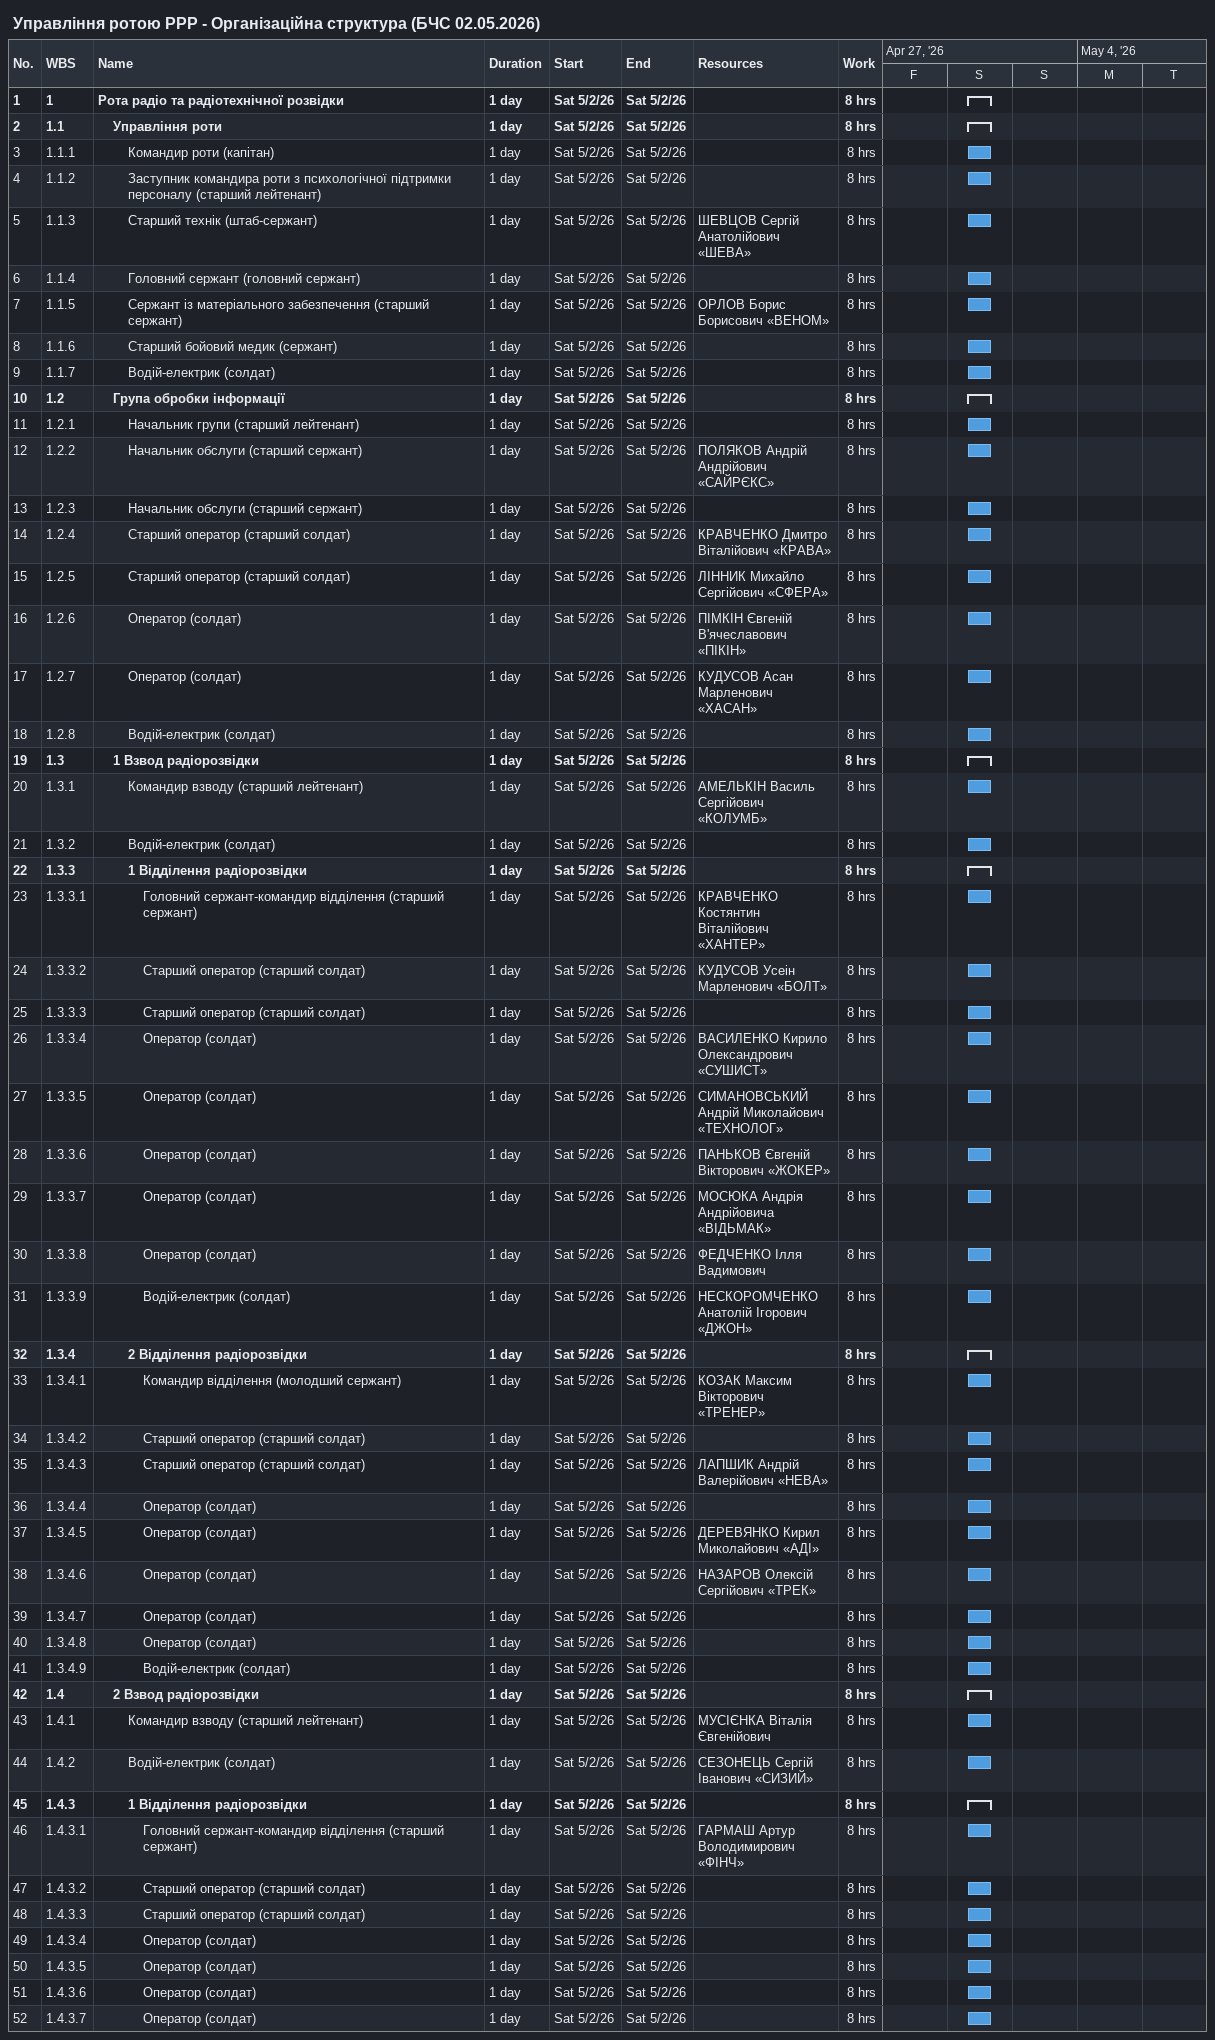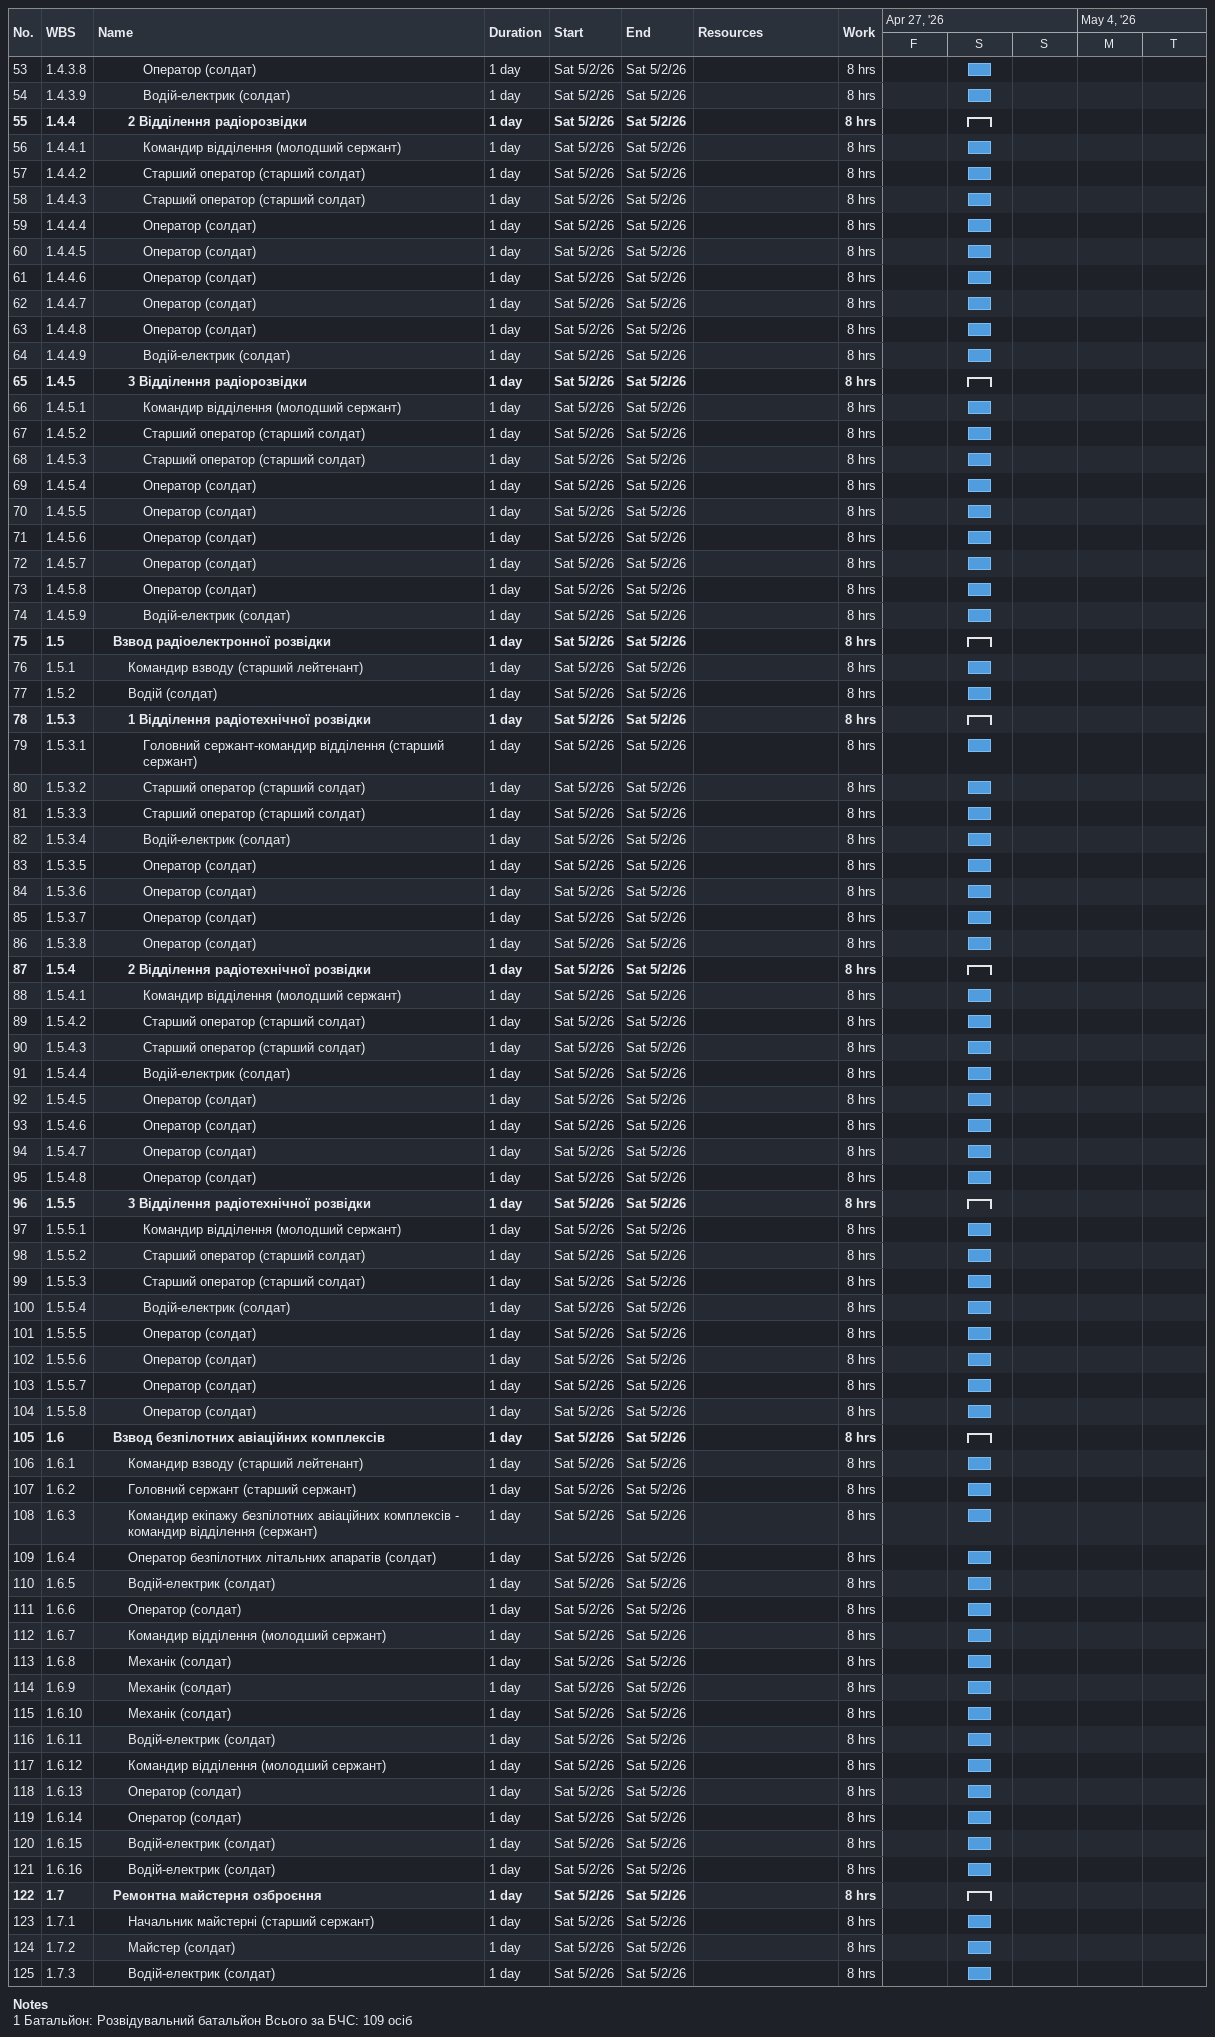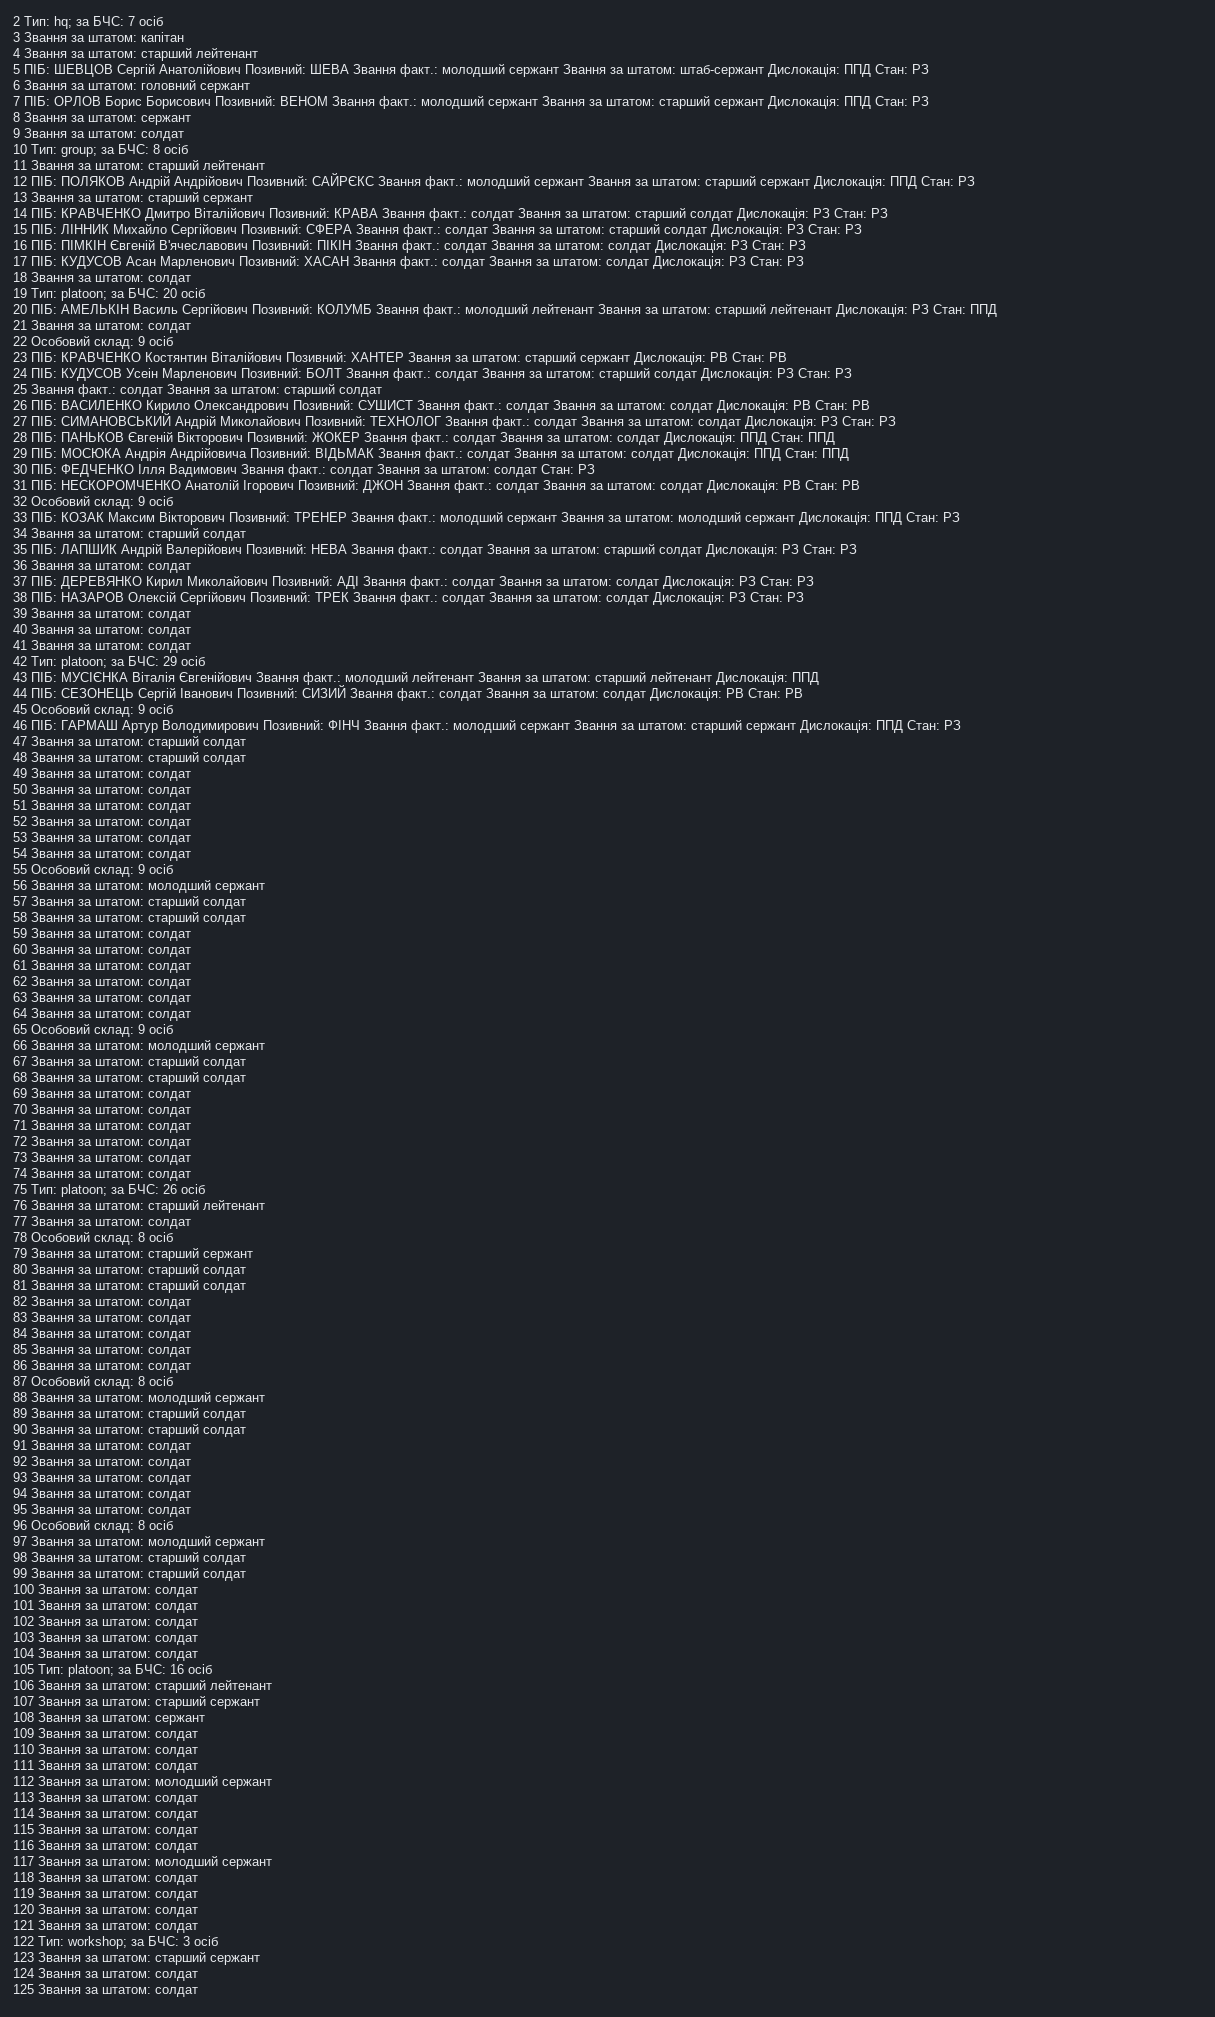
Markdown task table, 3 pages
Управління ротою РРР - Організаційна структура (БЧС 02.05.2026)

| ID | WBS | Task | Duration | Start | Finish | Resources | Work (h) |
|---|---|---|---|---|---|---|---|
| 1 | 1 | **Рота радіо та радіотехнічної розвідки** | 1d | 2026-05-02 | 2026-05-02 |  | 8 |
| 2 | 1.1 | **Управління роти** | 1d | 2026-05-02 | 2026-05-02 |  | 8 |
| 3 | 1.1.1 | Командир роти (капітан) | 1d | 2026-05-02 | 2026-05-02 |  | 8 |
| 4 | 1.1.2 | Заступник командира роти з психологічної підтримки персоналу (старший лейтенант) | 1d | 2026-05-02 | 2026-05-02 |  | 8 |
| 5 | 1.1.3 | Старший технік (штаб-сержант) | 1d | 2026-05-02 | 2026-05-02 | ШЕВЦОВ Сергій Анатолійович «ШЕВА» | 8 |
| 6 | 1.1.4 | Головний сержант (головний сержант) | 1d | 2026-05-02 | 2026-05-02 |  | 8 |
| 7 | 1.1.5 | Сержант із матеріального забезпечення (старший сержант) | 1d | 2026-05-02 | 2026-05-02 | ОРЛОВ Борис Борисович «ВЕНОМ» | 8 |
| 8 | 1.1.6 | Старший бойовий медик (сержант) | 1d | 2026-05-02 | 2026-05-02 |  | 8 |
| 9 | 1.1.7 | Водій-електрик (солдат) | 1d | 2026-05-02 | 2026-05-02 |  | 8 |
| 10 | 1.2 | **Група обробки інформації** | 1d | 2026-05-02 | 2026-05-02 |  | 8 |
| 11 | 1.2.1 | Начальник групи (старший лейтенант) | 1d | 2026-05-02 | 2026-05-02 |  | 8 |
| 12 | 1.2.2 | Начальник обслуги (старший сержант) | 1d | 2026-05-02 | 2026-05-02 | ПОЛЯКОВ Андрій Андрійович «САЙРЄКС» | 8 |
| 13 | 1.2.3 | Начальник обслуги (старший сержант) | 1d | 2026-05-02 | 2026-05-02 |  | 8 |
| 14 | 1.2.4 | Старший оператор (старший солдат) | 1d | 2026-05-02 | 2026-05-02 | КРАВЧЕНКО Дмитро Віталійович «КРАВА» | 8 |
| 15 | 1.2.5 | Старший оператор (старший солдат) | 1d | 2026-05-02 | 2026-05-02 | ЛІННИК Михайло Сергійович «СФЕРА» | 8 |
| 16 | 1.2.6 | Оператор (солдат) | 1d | 2026-05-02 | 2026-05-02 | ПІМКІН Євгеній В'ячеславович «ПІКІН» | 8 |
| 17 | 1.2.7 | Оператор (солдат) | 1d | 2026-05-02 | 2026-05-02 | КУДУСОВ Асан Марленович «ХАСАН» | 8 |
| 18 | 1.2.8 | Водій-електрик (солдат) | 1d | 2026-05-02 | 2026-05-02 |  | 8 |
| 19 | 1.3 | **1 Взвод радіорозвідки** | 1d | 2026-05-02 | 2026-05-02 |  | 8 |
| 20 | 1.3.1 | Командир взводу (старший лейтенант) | 1d | 2026-05-02 | 2026-05-02 | АМЕЛЬКІН Василь Сергійович «КОЛУМБ» | 8 |
| 21 | 1.3.2 | Водій-електрик (солдат) | 1d | 2026-05-02 | 2026-05-02 |  | 8 |
| 22 | 1.3.3 | **1 Відділення радіорозвідки** | 1d | 2026-05-02 | 2026-05-02 |  | 8 |
| 23 | 1.3.3.1 | Головний сержант-командир відділення (старший сержант) | 1d | 2026-05-02 | 2026-05-02 | КРАВЧЕНКО Костянтин Віталійович «ХАНТЕР» | 8 |
| 24 | 1.3.3.2 | Старший оператор (старший солдат) | 1d | 2026-05-02 | 2026-05-02 | КУДУСОВ Усеін Марленович «БОЛТ» | 8 |
| 25 | 1.3.3.3 | Старший оператор (старший солдат) | 1d | 2026-05-02 | 2026-05-02 |  | 8 |
| 26 | 1.3.3.4 | Оператор (солдат) | 1d | 2026-05-02 | 2026-05-02 | ВАСИЛЕНКО Кирило Олександрович «СУШИСТ» | 8 |
| 27 | 1.3.3.5 | Оператор (солдат) | 1d | 2026-05-02 | 2026-05-02 | СИМАНОВСЬКИЙ Андрій Миколайович «ТЕХНОЛОГ» | 8 |
| 28 | 1.3.3.6 | Оператор (солдат) | 1d | 2026-05-02 | 2026-05-02 | ПАНЬКОВ Євгеній Вікторович «ЖОКЕР» | 8 |
| 29 | 1.3.3.7 | Оператор (солдат) | 1d | 2026-05-02 | 2026-05-02 | МОСЮКА Андрія Андрійовича «ВІДЬМАК» | 8 |
| 30 | 1.3.3.8 | Оператор (солдат) | 1d | 2026-05-02 | 2026-05-02 | ФЕДЧЕНКО Ілля Вадимович | 8 |
| 31 | 1.3.3.9 | Водій-електрик (солдат) | 1d | 2026-05-02 | 2026-05-02 | НЕСКОРОМЧЕНКО Анатолій Ігорович «ДЖОН» | 8 |
| 32 | 1.3.4 | **2 Відділення радіорозвідки** | 1d | 2026-05-02 | 2026-05-02 |  | 8 |
| 33 | 1.3.4.1 | Командир відділення (молодший сержант) | 1d | 2026-05-02 | 2026-05-02 | КОЗАК Максим Вікторович «ТРЕНЕР» | 8 |
| 34 | 1.3.4.2 | Старший оператор (старший солдат) | 1d | 2026-05-02 | 2026-05-02 |  | 8 |
| 35 | 1.3.4.3 | Старший оператор (старший солдат) | 1d | 2026-05-02 | 2026-05-02 | ЛАПШИК Андрій Валерійович «НЕВА» | 8 |
| 36 | 1.3.4.4 | Оператор (солдат) | 1d | 2026-05-02 | 2026-05-02 |  | 8 |
| 37 | 1.3.4.5 | Оператор (солдат) | 1d | 2026-05-02 | 2026-05-02 | ДЕРЕВЯНКО Кирил Миколайович «АДІ» | 8 |
| 38 | 1.3.4.6 | Оператор (солдат) | 1d | 2026-05-02 | 2026-05-02 | НАЗАРОВ Олексій Сергійович «ТРЕК» | 8 |
| 39 | 1.3.4.7 | Оператор (солдат) | 1d | 2026-05-02 | 2026-05-02 |  | 8 |
| 40 | 1.3.4.8 | Оператор (солдат) | 1d | 2026-05-02 | 2026-05-02 |  | 8 |
| 41 | 1.3.4.9 | Водій-електрик (солдат) | 1d | 2026-05-02 | 2026-05-02 |  | 8 |
| 42 | 1.4 | **2 Взвод радіорозвідки** | 1d | 2026-05-02 | 2026-05-02 |  | 8 |
| 43 | 1.4.1 | Командир взводу (старший лейтенант) | 1d | 2026-05-02 | 2026-05-02 | МУСІЄНКА Віталія Євгенійович | 8 |
| 44 | 1.4.2 | Водій-електрик (солдат) | 1d | 2026-05-02 | 2026-05-02 | СЕЗОНЕЦЬ Сергій Іванович «СИЗИЙ» | 8 |
| 45 | 1.4.3 | **1 Відділення радіорозвідки** | 1d | 2026-05-02 | 2026-05-02 |  | 8 |
| 46 | 1.4.3.1 | Головний сержант-командир відділення (старший сержант) | 1d | 2026-05-02 | 2026-05-02 | ГАРМАШ Артур Володимирович «ФІНЧ» | 8 |
| 47 | 1.4.3.2 | Старший оператор (старший солдат) | 1d | 2026-05-02 | 2026-05-02 |  | 8 |
| 48 | 1.4.3.3 | Старший оператор (старший солдат) | 1d | 2026-05-02 | 2026-05-02 |  | 8 |
| 49 | 1.4.3.4 | Оператор (солдат) | 1d | 2026-05-02 | 2026-05-02 |  | 8 |
| 50 | 1.4.3.5 | Оператор (солдат) | 1d | 2026-05-02 | 2026-05-02 |  | 8 |
| 51 | 1.4.3.6 | Оператор (солдат) | 1d | 2026-05-02 | 2026-05-02 |  | 8 |
| 52 | 1.4.3.7 | Оператор (солдат) | 1d | 2026-05-02 | 2026-05-02 |  | 8 |
| 53 | 1.4.3.8 | Оператор (солдат) | 1d | 2026-05-02 | 2026-05-02 |  | 8 |
| 54 | 1.4.3.9 | Водій-електрик (солдат) | 1d | 2026-05-02 | 2026-05-02 |  | 8 |
| 55 | 1.4.4 | **2 Відділення радіорозвідки** | 1d | 2026-05-02 | 2026-05-02 |  | 8 |
| 56 | 1.4.4.1 | Командир відділення (молодший сержант) | 1d | 2026-05-02 | 2026-05-02 |  | 8 |
| 57 | 1.4.4.2 | Старший оператор (старший солдат) | 1d | 2026-05-02 | 2026-05-02 |  | 8 |
| 58 | 1.4.4.3 | Старший оператор (старший солдат) | 1d | 2026-05-02 | 2026-05-02 |  | 8 |
| 59 | 1.4.4.4 | Оператор (солдат) | 1d | 2026-05-02 | 2026-05-02 |  | 8 |
| 60 | 1.4.4.5 | Оператор (солдат) | 1d | 2026-05-02 | 2026-05-02 |  | 8 |
| 61 | 1.4.4.6 | Оператор (солдат) | 1d | 2026-05-02 | 2026-05-02 |  | 8 |
| 62 | 1.4.4.7 | Оператор (солдат) | 1d | 2026-05-02 | 2026-05-02 |  | 8 |
| 63 | 1.4.4.8 | Оператор (солдат) | 1d | 2026-05-02 | 2026-05-02 |  | 8 |
| 64 | 1.4.4.9 | Водій-електрик (солдат) | 1d | 2026-05-02 | 2026-05-02 |  | 8 |
| 65 | 1.4.5 | **3 Відділення радіорозвідки** | 1d | 2026-05-02 | 2026-05-02 |  | 8 |
| 66 | 1.4.5.1 | Командир відділення (молодший сержант) | 1d | 2026-05-02 | 2026-05-02 |  | 8 |
| 67 | 1.4.5.2 | Старший оператор (старший солдат) | 1d | 2026-05-02 | 2026-05-02 |  | 8 |
| 68 | 1.4.5.3 | Старший оператор (старший солдат) | 1d | 2026-05-02 | 2026-05-02 |  | 8 |
| 69 | 1.4.5.4 | Оператор (солдат) | 1d | 2026-05-02 | 2026-05-02 |  | 8 |
| 70 | 1.4.5.5 | Оператор (солдат) | 1d | 2026-05-02 | 2026-05-02 |  | 8 |
| 71 | 1.4.5.6 | Оператор (солдат) | 1d | 2026-05-02 | 2026-05-02 |  | 8 |
| 72 | 1.4.5.7 | Оператор (солдат) | 1d | 2026-05-02 | 2026-05-02 |  | 8 |
| 73 | 1.4.5.8 | Оператор (солдат) | 1d | 2026-05-02 | 2026-05-02 |  | 8 |
| 74 | 1.4.5.9 | Водій-електрик (солдат) | 1d | 2026-05-02 | 2026-05-02 |  | 8 |
| 75 | 1.5 | **Взвод радіоелектронної розвідки** | 1d | 2026-05-02 | 2026-05-02 |  | 8 |
| 76 | 1.5.1 | Командир взводу (старший лейтенант) | 1d | 2026-05-02 | 2026-05-02 |  | 8 |
| 77 | 1.5.2 | Водій (солдат) | 1d | 2026-05-02 | 2026-05-02 |  | 8 |
| 78 | 1.5.3 | **1 Відділення радіотехнічної розвідки** | 1d | 2026-05-02 | 2026-05-02 |  | 8 |
| 79 | 1.5.3.1 | Головний сержант-командир відділення (старший сержант) | 1d | 2026-05-02 | 2026-05-02 |  | 8 |
| 80 | 1.5.3.2 | Старший оператор (старший солдат) | 1d | 2026-05-02 | 2026-05-02 |  | 8 |
| 81 | 1.5.3.3 | Старший оператор (старший солдат) | 1d | 2026-05-02 | 2026-05-02 |  | 8 |
| 82 | 1.5.3.4 | Водій-електрик (солдат) | 1d | 2026-05-02 | 2026-05-02 |  | 8 |
| 83 | 1.5.3.5 | Оператор (солдат) | 1d | 2026-05-02 | 2026-05-02 |  | 8 |
| 84 | 1.5.3.6 | Оператор (солдат) | 1d | 2026-05-02 | 2026-05-02 |  | 8 |
| 85 | 1.5.3.7 | Оператор (солдат) | 1d | 2026-05-02 | 2026-05-02 |  | 8 |
| 86 | 1.5.3.8 | Оператор (солдат) | 1d | 2026-05-02 | 2026-05-02 |  | 8 |
| 87 | 1.5.4 | **2 Відділення радіотехнічної розвідки** | 1d | 2026-05-02 | 2026-05-02 |  | 8 |
| 88 | 1.5.4.1 | Командир відділення (молодший сержант) | 1d | 2026-05-02 | 2026-05-02 |  | 8 |
| 89 | 1.5.4.2 | Старший оператор (старший солдат) | 1d | 2026-05-02 | 2026-05-02 |  | 8 |
| 90 | 1.5.4.3 | Старший оператор (старший солдат) | 1d | 2026-05-02 | 2026-05-02 |  | 8 |
| 91 | 1.5.4.4 | Водій-електрик (солдат) | 1d | 2026-05-02 | 2026-05-02 |  | 8 |
| 92 | 1.5.4.5 | Оператор (солдат) | 1d | 2026-05-02 | 2026-05-02 |  | 8 |
| 93 | 1.5.4.6 | Оператор (солдат) | 1d | 2026-05-02 | 2026-05-02 |  | 8 |
| 94 | 1.5.4.7 | Оператор (солдат) | 1d | 2026-05-02 | 2026-05-02 |  | 8 |
| 95 | 1.5.4.8 | Оператор (солдат) | 1d | 2026-05-02 | 2026-05-02 |  | 8 |
| 96 | 1.5.5 | **3 Відділення радіотехнічної розвідки** | 1d | 2026-05-02 | 2026-05-02 |  | 8 |
| 97 | 1.5.5.1 | Командир відділення (молодший сержант) | 1d | 2026-05-02 | 2026-05-02 |  | 8 |
| 98 | 1.5.5.2 | Старший оператор (старший солдат) | 1d | 2026-05-02 | 2026-05-02 |  | 8 |
| 99 | 1.5.5.3 | Старший оператор (старший солдат) | 1d | 2026-05-02 | 2026-05-02 |  | 8 |
| 100 | 1.5.5.4 | Водій-електрик (солдат) | 1d | 2026-05-02 | 2026-05-02 |  | 8 |
| 101 | 1.5.5.5 | Оператор (солдат) | 1d | 2026-05-02 | 2026-05-02 |  | 8 |
| 102 | 1.5.5.6 | Оператор (солдат) | 1d | 2026-05-02 | 2026-05-02 |  | 8 |
| 103 | 1.5.5.7 | Оператор (солдат) | 1d | 2026-05-02 | 2026-05-02 |  | 8 |
| 104 | 1.5.5.8 | Оператор (солдат) | 1d | 2026-05-02 | 2026-05-02 |  | 8 |
| 105 | 1.6 | **Взвод безпілотних авіаційних комплексів** | 1d | 2026-05-02 | 2026-05-02 |  | 8 |
| 106 | 1.6.1 | Командир взводу (старший лейтенант) | 1d | 2026-05-02 | 2026-05-02 |  | 8 |
| 107 | 1.6.2 | Головний сержант (старший сержант) | 1d | 2026-05-02 | 2026-05-02 |  | 8 |
| 108 | 1.6.3 | Командир екіпажу безпілотних авіаційних комплексів - командир відділення (сержант) | 1d | 2026-05-02 | 2026-05-02 |  | 8 |
| 109 | 1.6.4 | Оператор безпілотних літальних апаратів (солдат) | 1d | 2026-05-02 | 2026-05-02 |  | 8 |
| 110 | 1.6.5 | Водій-електрик (солдат) | 1d | 2026-05-02 | 2026-05-02 |  | 8 |
| 111 | 1.6.6 | Оператор (солдат) | 1d | 2026-05-02 | 2026-05-02 |  | 8 |
| 112 | 1.6.7 | Командир відділення (молодший сержант) | 1d | 2026-05-02 | 2026-05-02 |  | 8 |
| 113 | 1.6.8 | Механік (солдат) | 1d | 2026-05-02 | 2026-05-02 |  | 8 |
| 114 | 1.6.9 | Механік (солдат) | 1d | 2026-05-02 | 2026-05-02 |  | 8 |
| 115 | 1.6.10 | Механік (солдат) | 1d | 2026-05-02 | 2026-05-02 |  | 8 |
| 116 | 1.6.11 | Водій-електрик (солдат) | 1d | 2026-05-02 | 2026-05-02 |  | 8 |
| 117 | 1.6.12 | Командир відділення (молодший сержант) | 1d | 2026-05-02 | 2026-05-02 |  | 8 |
| 118 | 1.6.13 | Оператор (солдат) | 1d | 2026-05-02 | 2026-05-02 |  | 8 |
| 119 | 1.6.14 | Оператор (солдат) | 1d | 2026-05-02 | 2026-05-02 |  | 8 |
| 120 | 1.6.15 | Водій-електрик (солдат) | 1d | 2026-05-02 | 2026-05-02 |  | 8 |
| 121 | 1.6.16 | Водій-електрик (солдат) | 1d | 2026-05-02 | 2026-05-02 |  | 8 |
| 122 | 1.7 | **Ремонтна майстерня озброєння** | 1d | 2026-05-02 | 2026-05-02 |  | 8 |
| 123 | 1.7.1 | Начальник майстерні (старший сержант) | 1d | 2026-05-02 | 2026-05-02 |  | 8 |
| 124 | 1.7.2 | Майстеp (солдат) | 1d | 2026-05-02 | 2026-05-02 |  | 8 |
| 125 | 1.7.3 | Водій-електрик (солдат) | 1d | 2026-05-02 | 2026-05-02 |  | 8 |

Notes
- 1: Батальйон: Розвідувальний батальйон Всього за БЧС: 109 осіб
- 2: Тип: hq; за БЧС: 7 осіб
- 3: Звання за штатом: капітан
- 4: Звання за штатом: старший лейтенант
- 5: ПІБ: ШЕВЦОВ Сергій Анатолійович Позивний: ШЕВА Звання факт.: молодший сержант Звання за штатом: штаб-сержант Дислокація: ППД Стан: РЗ
- 6: Звання за штатом: головний сержант
- 7: ПІБ: ОРЛОВ Борис Борисович Позивний: ВЕНОМ Звання факт.: молодший сержант Звання за штатом: старший сержант Дислокація: ППД Стан: РЗ
- 8: Звання за штатом: сержант
- 9: Звання за штатом: солдат
- 10: Тип: group; за БЧС: 8 осіб
- 11: Звання за штатом: старший лейтенант
- 12: ПІБ: ПОЛЯКОВ Андрій Андрійович Позивний: САЙРЄКС Звання факт.: молодший сержант Звання за штатом: старший сержант Дислокація: ППД Стан: РЗ
- 13: Звання за штатом: старший сержант
- 14: ПІБ: КРАВЧЕНКО Дмитро Віталійович Позивний: КРАВА Звання факт.: солдат Звання за штатом: старший солдат Дислокація: РЗ Стан: РЗ
- 15: ПІБ: ЛІННИК Михайло Сергійович Позивний: СФЕРА Звання факт.: солдат Звання за штатом: старший солдат Дислокація: РЗ Стан: РЗ
- 16: ПІБ: ПІМКІН Євгеній В'ячеславович Позивний: ПІКІН Звання факт.: солдат Звання за штатом: солдат Дислокація: РЗ Стан: РЗ
- 17: ПІБ: КУДУСОВ Асан Марленович Позивний: ХАСАН Звання факт.: солдат Звання за штатом: солдат Дислокація: РЗ Стан: РЗ
- 18: Звання за штатом: солдат
- 19: Тип: platoon; за БЧС: 20 осіб
- 20: ПІБ: АМЕЛЬКІН Василь Сергійович Позивний: КОЛУМБ Звання факт.: молодший лейтенант Звання за штатом: старший лейтенант Дислокація: РЗ Стан: ППД
- 21: Звання за штатом: солдат
- 22: Особовий склад: 9 осіб
- 23: ПІБ: КРАВЧЕНКО Костянтин Віталійович Позивний: ХАНТЕР Звання за штатом: старший сержант Дислокація: РВ Стан: РВ
- 24: ПІБ: КУДУСОВ Усеін Марленович Позивний: БОЛТ Звання факт.: солдат Звання за штатом: старший солдат Дислокація: РЗ Стан: РЗ
- 25: Звання факт.: солдат Звання за штатом: старший солдат
- 26: ПІБ: ВАСИЛЕНКО Кирило Олександрович Позивний: СУШИСТ Звання факт.: солдат Звання за штатом: солдат Дислокація: РВ Стан: РВ
- 27: ПІБ: СИМАНОВСЬКИЙ Андрій Миколайович Позивний: ТЕХНОЛОГ Звання факт.: солдат Звання за штатом: солдат Дислокація: РЗ Стан: РЗ
- 28: ПІБ: ПАНЬКОВ Євгеній Вікторович Позивний: ЖОКЕР Звання факт.: солдат Звання за штатом: солдат Дислокація: ППД Стан: ППД
- 29: ПІБ: МОСЮКА Андрія Андрійовича Позивний: ВІДЬМАК Звання факт.: солдат Звання за штатом: солдат Дислокація: ППД Стан: ППД
- 30: ПІБ: ФЕДЧЕНКО Ілля Вадимович Звання факт.: солдат Звання за штатом: солдат Стан: РЗ
- 31: ПІБ: НЕСКОРОМЧЕНКО Анатолій Ігорович Позивний: ДЖОН Звання факт.: солдат Звання за штатом: солдат Дислокація: РВ Стан: РВ
- 32: Особовий склад: 9 осіб
- 33: ПІБ: КОЗАК Максим Вікторович Позивний: ТРЕНЕР Звання факт.: молодший сержант Звання за штатом: молодший сержант Дислокація: ППД Стан: РЗ
- 34: Звання за штатом: старший солдат
- 35: ПІБ: ЛАПШИК Андрій Валерійович Позивний: НЕВА Звання факт.: солдат Звання за штатом: старший солдат Дислокація: РЗ Стан: РЗ
- 36: Звання за штатом: солдат
- 37: ПІБ: ДЕРЕВЯНКО Кирил Миколайович Позивний: АДІ Звання факт.: солдат Звання за штатом: солдат Дислокація: РЗ Стан: РЗ
- 38: ПІБ: НАЗАРОВ Олексій Сергійович Позивний: ТРЕК Звання факт.: солдат Звання за штатом: солдат Дислокація: РЗ Стан: РЗ
- 39: Звання за штатом: солдат
- 40: Звання за штатом: солдат
- 41: Звання за штатом: солдат
- 42: Тип: platoon; за БЧС: 29 осіб
- 43: ПІБ: МУСІЄНКА Віталія Євгенійович Звання факт.: молодший лейтенант Звання за штатом: старший лейтенант Дислокація: ППД
- 44: ПІБ: СЕЗОНЕЦЬ Сергій Іванович Позивний: СИЗИЙ Звання факт.: солдат Звання за штатом: солдат Дислокація: РВ Стан: РВ
- 45: Особовий склад: 9 осіб
- 46: ПІБ: ГАРМАШ Артур Володимирович Позивний: ФІНЧ Звання факт.: молодший сержант Звання за штатом: старший сержант Дислокація: ППД Стан: РЗ
- 47: Звання за штатом: старший солдат
- 48: Звання за штатом: старший солдат
- 49: Звання за штатом: солдат
- 50: Звання за штатом: солдат
- 51: Звання за штатом: солдат
- 52: Звання за штатом: солдат
- 53: Звання за штатом: солдат
- 54: Звання за штатом: солдат
- 55: Особовий склад: 9 осіб
- 56: Звання за штатом: молодший сержант
- 57: Звання за штатом: старший солдат
- 58: Звання за штатом: старший солдат
- 59: Звання за штатом: солдат
- 60: Звання за штатом: солдат
- 61: Звання за штатом: солдат
- 62: Звання за штатом: солдат
- 63: Звання за штатом: солдат
- 64: Звання за штатом: солдат
- 65: Особовий склад: 9 осіб
- 66: Звання за штатом: молодший сержант
- 67: Звання за штатом: старший солдат
- 68: Звання за штатом: старший солдат
- 69: Звання за штатом: солдат
- 70: Звання за штатом: солдат
- 71: Звання за штатом: солдат
- 72: Звання за штатом: солдат
- 73: Звання за штатом: солдат
- 74: Звання за штатом: солдат
- 75: Тип: platoon; за БЧС: 26 осіб
- 76: Звання за штатом: старший лейтенант
- 77: Звання за штатом: солдат
- 78: Особовий склад: 8 осіб
- 79: Звання за штатом: старший сержант
- 80: Звання за штатом: старший солдат
- 81: Звання за штатом: старший солдат
- 82: Звання за штатом: солдат
- 83: Звання за штатом: солдат
- 84: Звання за штатом: солдат
- 85: Звання за штатом: солдат
- 86: Звання за штатом: солдат
- 87: Особовий склад: 8 осіб
- 88: Звання за штатом: молодший сержант
- 89: Звання за штатом: старший солдат
- 90: Звання за штатом: старший солдат
- 91: Звання за штатом: солдат
- 92: Звання за штатом: солдат
- 93: Звання за штатом: солдат
- 94: Звання за штатом: солдат
- 95: Звання за штатом: солдат
- 96: Особовий склад: 8 осіб
- 97: Звання за штатом: молодший сержант
- 98: Звання за штатом: старший солдат
- 99: Звання за штатом: старший солдат
- 100: Звання за штатом: солдат
- 101: Звання за штатом: солдат
- 102: Звання за штатом: солдат
- 103: Звання за штатом: солдат
- 104: Звання за штатом: солдат
- 105: Тип: platoon; за БЧС: 16 осіб
- 106: Звання за штатом: старший лейтенант
- 107: Звання за штатом: старший сержант
- 108: Звання за штатом: сержант
- 109: Звання за штатом: солдат
- 110: Звання за штатом: солдат
- 111: Звання за штатом: солдат
- 112: Звання за штатом: молодший сержант
- 113: Звання за штатом: солдат
- 114: Звання за штатом: солдат
- 115: Звання за штатом: солдат
- 116: Звання за штатом: солдат
- 117: Звання за штатом: молодший сержант
- 118: Звання за штатом: солдат
- 119: Звання за штатом: солдат
- 120: Звання за штатом: солдат
- 121: Звання за штатом: солдат
- 122: Тип: workshop; за БЧС: 3 осіб
- 123: Звання за штатом: старший сержант
- 124: Звання за штатом: солдат
- 125: Звання за штатом: солдат
